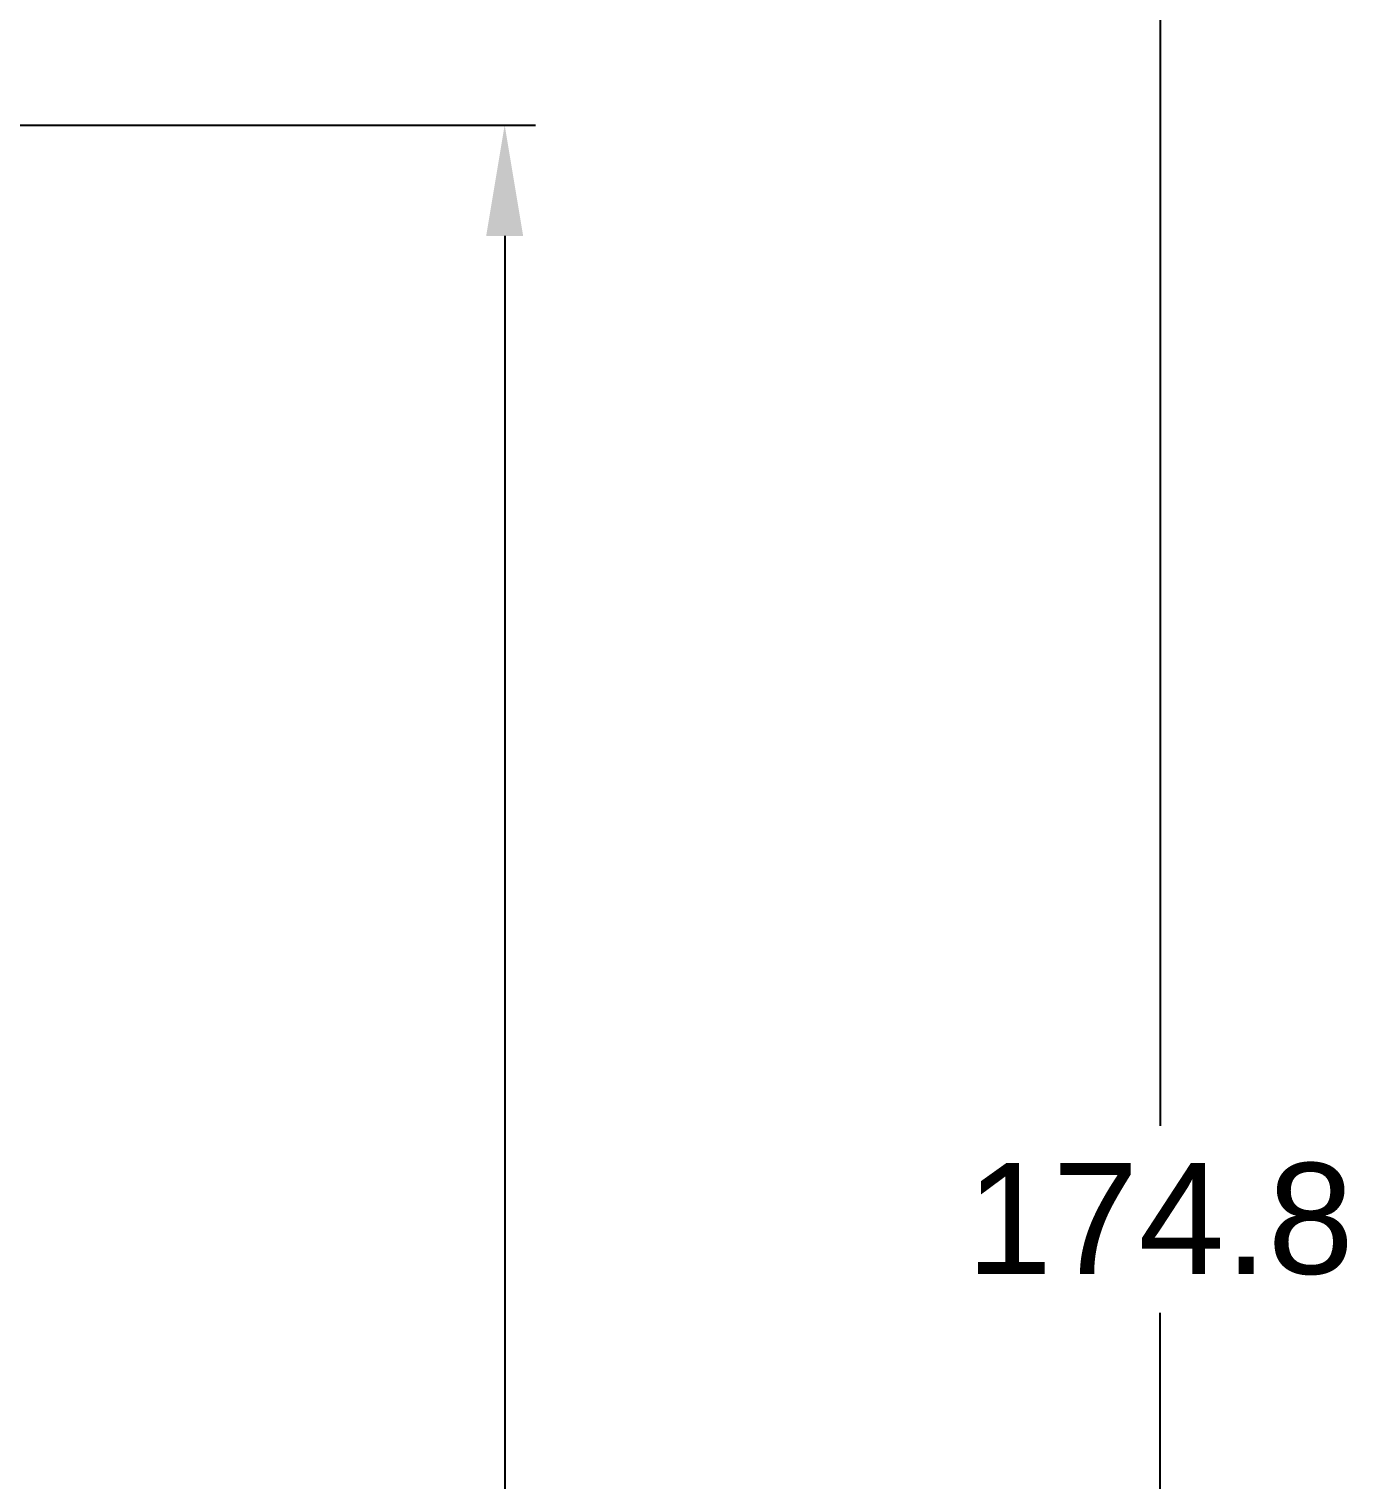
# Model space of a CAD drawing. Header units: millimetres. Extents: x 8809 to 9650, y -1236 to -642.
# Drawn here: x 9119.2 to 9172.8, y -885.8 to -826.9 of the extents above; entities that cross this region are included whole.
import ezdxf

# ---------------------------------------------------------------- set-up
doc = ezdxf.new("R2010")
doc.units = ezdxf.units.MM
doc.layers.add('DIM', color=3, linetype='Continuous', lineweight=9)
doc.styles.get("Standard").update_dxf_attribs({"font": 'arial.ttf'})
doc.dimstyles.new('사본 ISO-25', dxfattribs={"dimtxt": 4, "dimasz": 4, "dimexe": 1.25, "dimexo": 0.625, "dimgap": 1.5, "dimtad": 1, "dimtih": 1, "dimtoh": 1, "dimdec": 1, "dimzin": 9, "dimdsep": 46, "dimtxsty": 'Standard', "dimcen": 2.5, "dimclrd": 3, "dimclre": 3, "dimclrt": 4, "dimadec": 0, "dimazin": 0, "dimtfac": 1, "dimtdec": 1, "dimtmove": 0, "dimatfit": 3, "dimfxl": 1, "dimarcsym": 0})

# ---------------------------------------------------------------- blocks, each defined once
blk = doc.blocks.new('*D58')
at = {"layer": 'Defpoints', "color": 0, "transparency": 16777216}
for p in [(9113.161, -830.782), (9114.661, -962.582), (9138.528, -962.582)]:
    blk.add_point(p, dxfattribs=at)
at = {"layer": 'DIM', "color": 3, "lineweight": -2, "transparency": 16777216}
for p, q in [((9113.786, -830.782), (9139.778, -830.782)), ((9138.528, -835.282), (9138.528, -892.883)), ((9138.528, -958.082), (9138.528, -900.481)), ((9115.286, -962.582), (9139.778, -962.582))]:
    blk.add_line(p, q, dxfattribs=at)
at = {"layer": 'DIM', "color": 3, "transparency": 16777216}
for points in [[(9137.778, -835.282), (9139.278, -835.282), (9138.528, -830.782)], [(9137.778, -958.082), (9139.278, -958.082), (9138.528, -962.582)]]:
    blk.add_solid(points, dxfattribs=at)
at = {"layer": 'DIM', "color": 4, "transparency": 16777216, "insert": (9138.528, -896.682), "char_height": 4.5, "attachment_point": 5}
blk.add_mtext('131.8', dxfattribs=at)
blk = doc.blocks.new('*D59')
at = {"layer": 'Defpoints', "color": 0, "transparency": 16777216}
for p in [(9098.968, -787.814), (9114.661, -962.582), (9165.123, -962.582)]:
    blk.add_point(p, dxfattribs=at)
at = {"layer": 'DIM', "color": 3, "lineweight": -2, "transparency": 16777216}
for p, q in [((9099.593, -787.814), (9166.373, -787.814)), ((9165.123, -792.314), (9165.123, -871.401)), ((9165.123, -958.082), (9165.123, -878.996)), ((9115.286, -962.582), (9166.373, -962.582))]:
    blk.add_line(p, q, dxfattribs=at)
at = {"layer": 'DIM', "color": 3, "transparency": 16777216}
for points in [[(9164.373, -792.314), (9165.873, -792.314), (9165.123, -787.814)], [(9164.373, -958.082), (9165.873, -958.082), (9165.123, -962.582)]]:
    blk.add_solid(points, dxfattribs=at)
at = {"layer": 'DIM', "color": 4, "transparency": 16777216, "insert": (9165.123, -875.198), "char_height": 4.5, "attachment_point": 5}
blk.add_mtext('174.8', dxfattribs=at)

msp = doc.modelspace()

# ---------------------------------------------------------------- dimensions: what is measured, and where the dimension line sits
at = {"layer": 'DIM', "color": 1}
for base, p1, picture, middle in [((9165.123, -962.582), (9098.968, -787.814), '*D59', (9165.123, -875.198)), ((9138.528, -962.582), (9113.161, -830.782), '*D58', (9138.528, -896.682))]:
    dim = msp.add_linear_dim(base=base, p1=p1, p2=(9114.661, -962.582), angle=90, dimstyle='사본 ISO-25', override={"dimtxt": 4.5, "dimasz": 4.5, "dimtad": 0}, dxfattribs=at)
    dim.commit()
    dim.dimension.update_dxf_attribs({"geometry": picture, "text_midpoint": middle})

doc.saveas('drawing.dxf')
